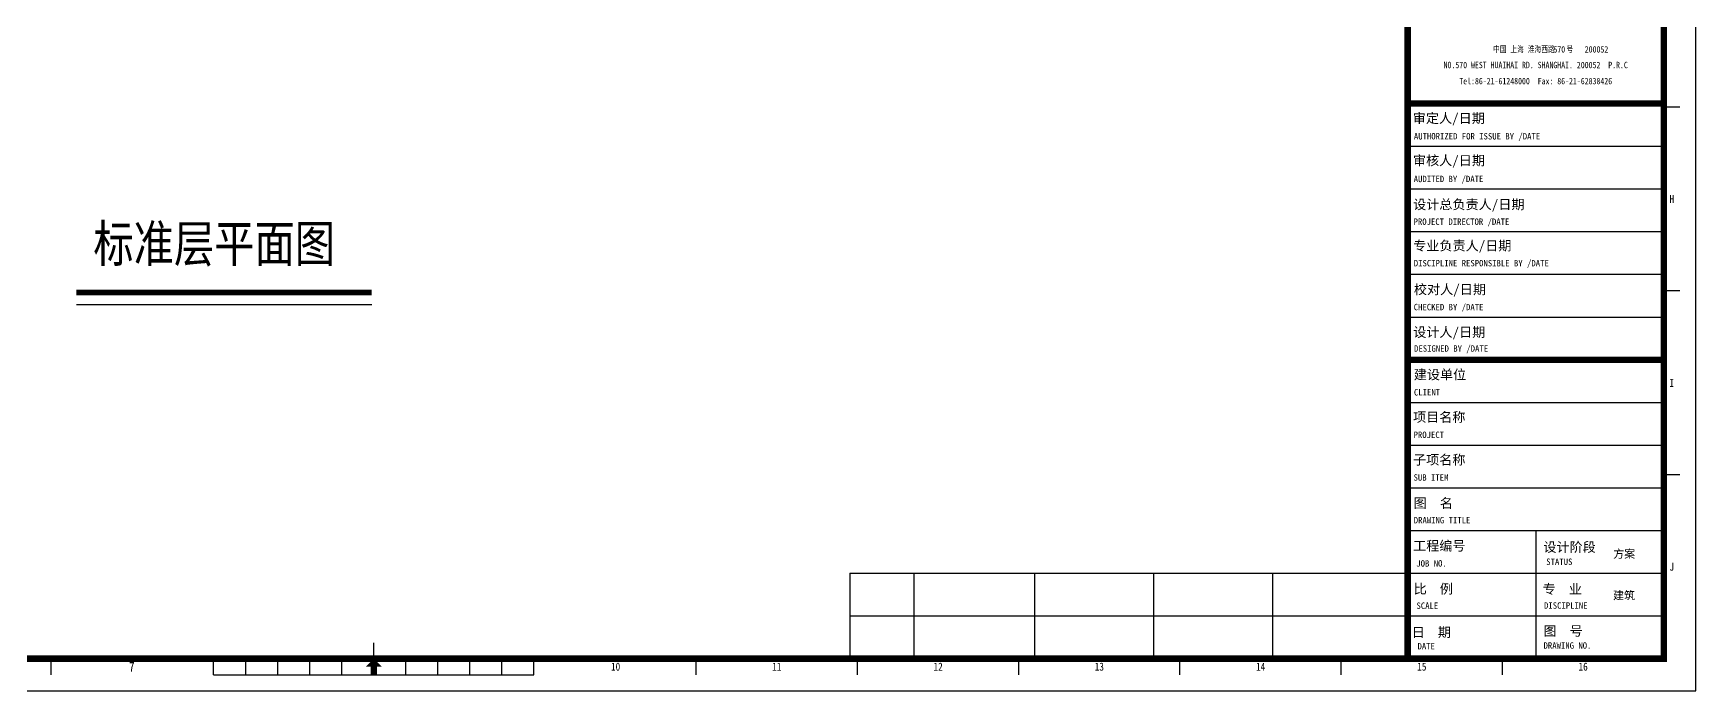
# Model space of a CAD drawing. Extents: x 164940 to 3842273, y 640355 to 1124023.
# Drawn here: x 3646167 to 3685072, y 1078630 to 1094004 of the extents above; entities that cross this region are included whole.
import ezdxf
from ezdxf.enums import TextEntityAlignment as Align

# ---------------------------------------------------------------- set-up
doc = ezdxf.new("R2010")
doc.units = 0
doc.header["$LTSCALE"] = 1000
doc.header["$MEASUREMENT"] = 0
doc.layers.add('-家具', color=33, linetype='Continuous', lineweight=9)
for name, color, linetype in [('DIM_SYMB', 3, 'Continuous'), ('TEXT', 2, 'Continuous'), ('TK', 6, 'Continuous')]:
    doc.layers.add(name, color=color, linetype=linetype)
doc.styles.add('-黑体', font='SIMHEI.TTF', dxfattribs={"width": 0.8})
doc.styles.add('TKZ1', font='SIMHEI.TTF', dxfattribs={"width": 0.7})
doc.styles.add('图签栏', font='SimSun.ttf')

# ---------------------------------------------------------------- blocks, each defined once
blk = doc.blocks.new('图框')
for p, q in [((-58108, -504711), (-58108, -445311)), ((-58608, -486491), (-59108, -486491)), ((-67108, -487711), (-59108, -487711)), ((-67108, -489045), (-59108, -489045)), ((-67108, -490378), (-59108, -490378)), ((-67108, -491711), (-59108, -491711)), ((-58608, -492231), (-59108, -492231)), ((-67108, -493045), (-59108, -493045)), ((-67108, -495711), (-59108, -495711)), ((-67108, -497045), (-59108, -497045)), ((-58608, -497971), (-59108, -497971)), ((-67108, -498378), (-59108, -498378)), ((-67108, -499711), (-59108, -499711)), ((-63108, -499711), (-63108, -503711)), ((-67108, -501045), (-59108, -501045)), ((-67108, -502378), (-59108, -502378)), ((-99408, -503711), (-99408, -503211)), ((-109483, -504211), (-109483, -503711)), ((-104408, -504211), (-104408, -503711)), ((-103408, -504211), (-103408, -503711)), ((-102408, -504211), (-102408, -503711)), ((-101408, -504211), (-101408, -503711)), ((-100408, -504211), (-100408, -503711)), ((-98408, -504211), (-98408, -503711)), ((-97408, -504211), (-97408, -503711)), ((-96408, -504211), (-96408, -503711)), ((-95408, -504211), (-95408, -503711)), ((-94408, -504211), (-94408, -503711)), ((-89333, -504211), (-89333, -503711)), ((-84296, -504211), (-84296, -503711)), ((-79258, -504211), (-79258, -503711)), ((-74221, -504211), (-74221, -503711)), ((-69183, -504211), (-69183, -503711)), ((-64146, -504211), (-64146, -503711)), ((-104408, -504211), (-94408, -504211)), ((-142208, -504711), (-58108, -504711))]:
    blk.add_line(p, q)
at = {"const_width": 200}
blk.add_lwpolyline([(-59108, -446311), (-139708, -446311), (-139708, -503711), (-59108, -503711)], close=True, dxfattribs=at)
for points in [[(-67108, -446311), (-67108, -503711)], [(-67108, -486378), (-59108, -486378)], [(-67108, -486378), (-59108, -486378)], [(-67108, -494378), (-59108, -494378)], [(-99408, -503961), (-99408, -504211)]]:
    blk.add_lwpolyline(points, dxfattribs=at)
blk.add_solid([(-99658, -503961), (-99158, -503961), (-99408, -503711)])
at = {"style": 'TKZ1'}
for s, height, width, p in [('中国 上海 淮海西路   号    ', 200, 0.75, (-62944, -484678)), ('570     200052 ', 200, 0.75, (-61637, -484691)), ('NO.570 WEST HUAIHAI RD. SHANGHAI. 200052  P.R.C', 200, 0.75, (-63108, -485178)), ('Tel:86-21-61248000  Fax: 86-21-62838426', 200, 0.75, (-63108, -485678)), ('H', 250, 0.85, (-58858, -489361)), ('I', 250, 0.85, (-58858, -495101)), ('J', 250, 0.85, (-58858, -500841)), ('7', 300, 0.85, (-106965, -503961)), ('10', 250, 0.85, (-91852, -503961)), ('11', 250, 0.85, (-86815, -503961)), ('12', 250, 0.85, (-81777, -503961)), ('13', 250, 0.85, (-76740, -503961)), ('14', 250, 0.85, (-71702, -503961)), ('15', 250, 0.85, (-66665, -503961)), ('16', 250, 0.85, (-61627, -503961))]:
    blk.add_text(s, height=height, dxfattribs=dict(at, width=width)).set_placement(p, align=Align.MIDDLE)
for s, height, style, p in [('审定人/日期', 300, '图签栏', (-66948, -486989)), ('AUTHORIZED FOR ISSUE BY /DATE', 200, '图签栏', (-66914, -487503)), ('审核人/日期', 300, '图签栏', (-66943, -488309)), ('AUDITED BY /DATE', 200, '图签栏', (-66920, -488835)), ('设计总负责人/日期', 300, '图签栏', (-66937, -489681)), ('PROJECT DIRECTOR /DATE', 200, '图签栏', (-66924, -490169)), ('专业负责人/日期', 300, '图签栏', (-66936, -490968)), ('DISCIPLINE RESPONSIBLE BY /DATE', 200, '图签栏', (-66917, -491465)), ('校对人/日期', 300, '图签栏', (-66913, -492333)), ('CHECKED BY /DATE', 200, '图签栏', (-66918, -492834)), ('设计人/日期', 300, '图签栏', (-66934, -493667)), ('DESIGNED BY /DATE', 200, '图签栏', (-66908, -494128)), ('建设单位', 300, '图签栏', (-66916, -494992)), ('CLIENT', 200, '图签栏', (-66912, -495495)), ('项目名称', 300, '图签栏', (-66940, -496318)), ('PROJECT', 200, '图签栏', (-66924, -496821)), ('子项名称', 300, '图签栏', (-66940, -497651)), ('SUB ITEM', 200, '图签栏', (-66924, -498154)), ('图  名', 300, '图签栏', (-66923, -499005)), ('DRAWING TITLE', 200, '图签栏', (-66918, -499487)), ('工程编号', 300, '图签栏', (-66938, -500337)), ('设计阶段', 300, '图签栏', (-62868, -500376)), ('JOB NO.', 200, '图签栏', (-66839, -500836)), ('STATUS', 200, '图签栏', (-62779, -500784)), ('方案', 250, 'TKZ1', (-60684, -500565)), ('比  例', 300, '图签栏', (-66919, -501681)), ('专  业', 300, '图签栏', (-62891, -501686)), ('建筑', 250, 'TKZ1', (-60690, -501860)), ('SCALE', 200, '图签栏', (-66833, -502157)), ('DISCIPLINE', 200, '图签栏', (-62848, -502152)), ('日  期', 300, '图签栏', (-66983, -503034)), ('图  号', 300, '图签栏', (-62866, -502994)), ('DATE', 200, '图签栏', (-66800, -503422)), ('DRAWING NO.', 200, '图签栏', (-62864, -503400))]:
    blk.add_text(s, height=height, dxfattribs=dict(style=style)).set_placement(p)

msp = doc.modelspace()

# ---------------------------------------------------------------- linework, layer by layer
at = {"layer": '-家具'}
msp.add_lwpolyline([(3623945, 1122378), (3678330, 1122378), (3678330, 1079379), (3623945, 1079379)], close=True, dxfattribs=at)
at = {"layer": 'DIM_SYMB', "const_width": 140}
msp.add_lwpolyline([(3647178, 1087942), (3654090, 1087942)], dxfattribs=at)
at = {"layer": 'DIM_SYMB'}
msp.add_lwpolyline([(3647178, 1087662), (3654090, 1087662)], dxfattribs=at)
at = {"layer": 'TEXT'}
for p, q in [((3665277, 1081379), (3678330, 1081379)), ((3665277, 1081379), (3665277, 1079379)), ((3666777, 1081379), (3666777, 1079379)), ((3669599, 1081379), (3669599, 1079379)), ((3672382, 1081379), (3672382, 1079379)), ((3675165, 1081379), (3675165, 1079379)), ((3665277, 1080379), (3678330, 1080379)), ((3665277, 1079379), (3678330, 1079379))]:
    msp.add_line(p, q, dxfattribs=at)

# ---------------------------------------------------------------- block references
at = {"layer": 'TK', "xscale": 0.7491082046180964, "yscale": 0.749108204501681, "zscale": 0.7491082045191116}
msp.add_blockref('图框', (3728602, 1456713), dxfattribs=at)

# ---------------------------------------------------------------- texts
at = {"layer": 'TEXT', "color": 0, "style": '-黑体', "width": 0.8}
msp.add_text('标准层平面图', height=864, dxfattribs=at).set_placement((3647574, 1088653))

doc.saveas('drawing.dxf')
